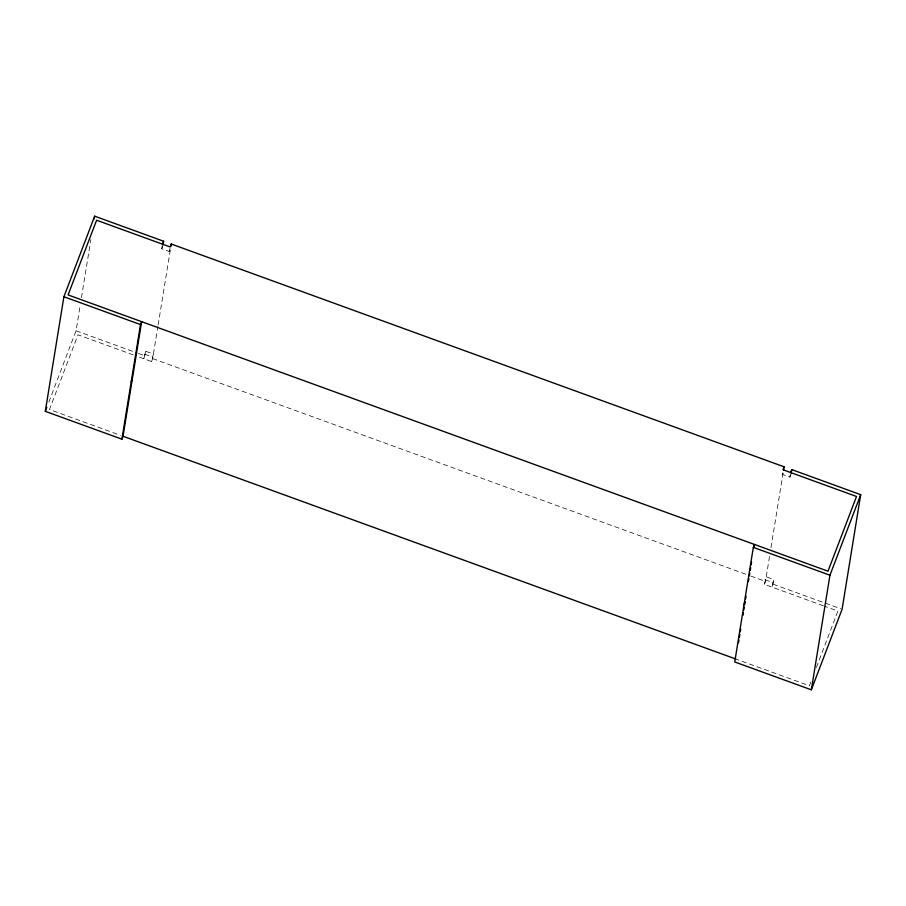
<?xml version="1.0" encoding="UTF-8"?>
<svg xmlns="http://www.w3.org/2000/svg" width="906" height="906" viewBox="0 0 906 906"><rect width="100%" height="100%" fill="white"/><g stroke="black" fill="none" stroke-linecap="round" stroke-linejoin="round"><path stroke-width="0.68" stroke-dasharray="4.53 3.4" d="M48.833 402.083L76.059 330.769L80.317 304.541M81.438 297.644L90.86 239.66M145.753 351.256L143.884 358.765L145.753 351.256L153.408 354.042L151.551 361.551L138.618 356.851M158.142 324.903L170.532 248.618L169.411 251.551L161.744 248.765L162.31 245.322M169.411 251.551L169.966 248.108M151.551 361.551L152.661 358.617L157.916 326.296M823.418 605.808L764.37 584.336L766.238 576.828L773.894 579.614L772.037 587.122L773.894 579.614M791.017 474.189L789.896 477.122L782.229 474.336L782.795 470.894M764.37 584.336L765.491 581.414L769.613 556.024M770.961 547.7L783.35 471.403L782.229 474.336M789.896 477.122L790.27 474.823M161.744 248.765L162.865 245.832M810.893 681.844L809.386 685.774L735.842 659.036M816.397 667.428L837.914 611.074L824.732 606.284M144.632 354.178L152.287 356.964M765.117 579.761L772.773 582.535M76.059 330.769L137.055 352.944M138.38 353.431L145.005 355.832M152.661 358.617L749.534 575.604M750.87 576.091L765.491 581.414M773.146 584.189L840.768 608.775M133.341 354.937L78.007 334.812L49.479 409.512L120.396 435.299"/><path stroke-width="1.36" d="M121.902 439.184L140.509 324.586L141.63 321.664L123.023 436.25L121.902 439.184L45.3 411.324L63.907 296.738L94.666 216.183L163.612 241.245L163.057 244.688M94.224 218.946L94.666 216.183M170.894 246.33L171.268 244.031L784.098 466.817L783.543 470.259M754.007 547.179L754.449 544.449L753.339 547.383L734.732 661.969L811.334 689.817L842.093 609.262L860.7 494.676L791.753 469.602L790.644 472.536M738.503 642.671L738.945 639.942M739.387 637.212L739.84 634.483M740.281 631.754L740.723 629.024M742.931 615.389L743.373 612.66M743.826 609.931L744.268 607.201M744.709 604.472L745.151 601.743L744.03 604.676M745.593 599.013L746.034 596.284M748.469 581.278L748.911 578.549M749.364 575.82L749.806 573.102M750.247 570.372L750.689 567.643M751.131 564.914L751.572 562.184M791.198 473.045L791.753 469.602M811.334 689.817L829.941 575.231L860.7 494.676M45.3 411.324L46.818 407.372M162.491 244.178L163.612 241.245M171.268 244.031L170.158 246.964L96.614 220.226L68.086 294.926L827.993 571.188L856.521 496.488L782.977 469.75L784.098 466.817M131.211 381.879L132.321 378.957M63.907 296.738L140.509 324.586M753.339 547.383L829.941 575.231M123.023 436.25L735.842 659.036"/></g></svg>
